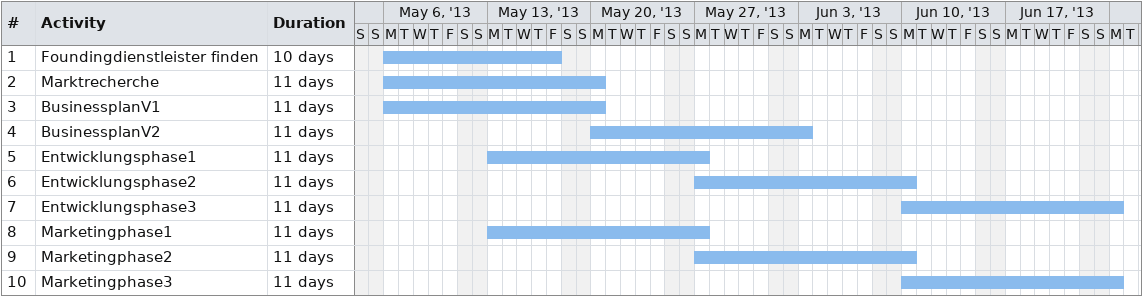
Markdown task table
| ID | Task | Duration | Start | Finish |
|---|---|---|---|---|
| 1 | Foundingdienstleister finden | 10d | 2013-05-06 | 2013-05-17 |
| 2 | Marktrecherche | 11d | 2013-05-06 | 2013-05-20 |
| 3 | BusinessplanV1 | 11d | 2013-05-06 | 2013-05-20 |
| 4 | BusinessplanV2 | 11d | 2013-05-20 | 2013-06-03 |
| 5 | Entwicklungsphase1 | 11d | 2013-05-13 | 2013-05-27 |
| 6 | Entwicklungsphase2 | 11d | 2013-05-27 | 2013-06-10 |
| 7 | Entwicklungsphase3 | 11d | 2013-06-10 | 2013-06-24 |
| 8 | Marketingphase1 | 11d | 2013-05-13 | 2013-05-27 |
| 9 | Marketingphase2 | 11d | 2013-05-27 | 2013-06-10 |
| 10 | Marketingphase3 | 11d | 2013-06-10 | 2013-06-24 |
